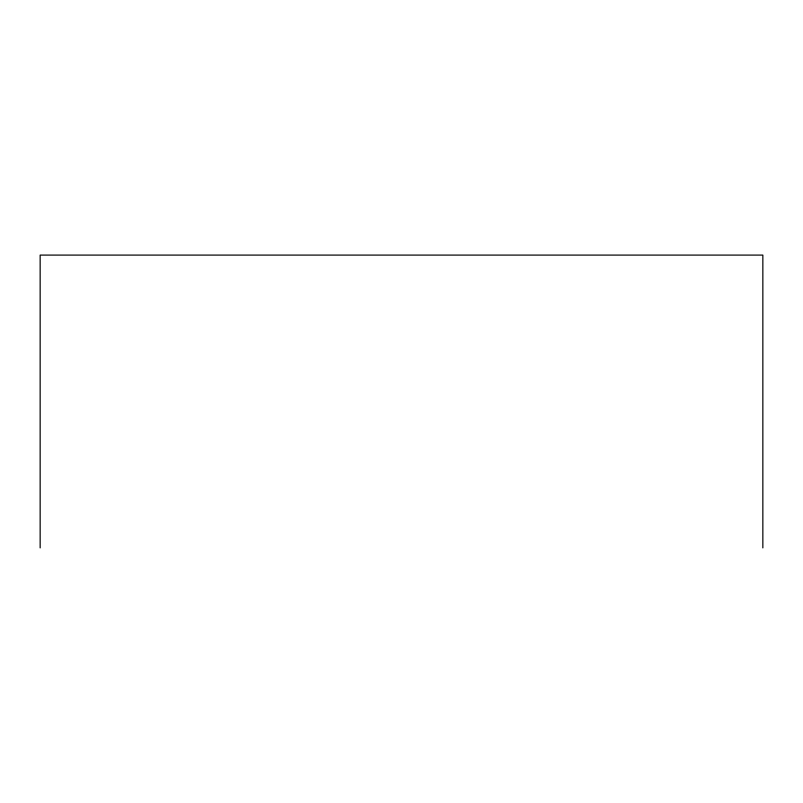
<?xml version="1.0" encoding="UTF-8"?>
<svg xmlns="http://www.w3.org/2000/svg" width="803" height="803" viewBox="0 0 803 803"><rect width="100%" height="100%" fill="white"/><g stroke="black" fill="none" stroke-linecap="round" stroke-linejoin="round"><path stroke-width="1.2" d="M762.85 547.907L762.85 255.093L40.15 255.093L40.15 547.907"/></g></svg>
